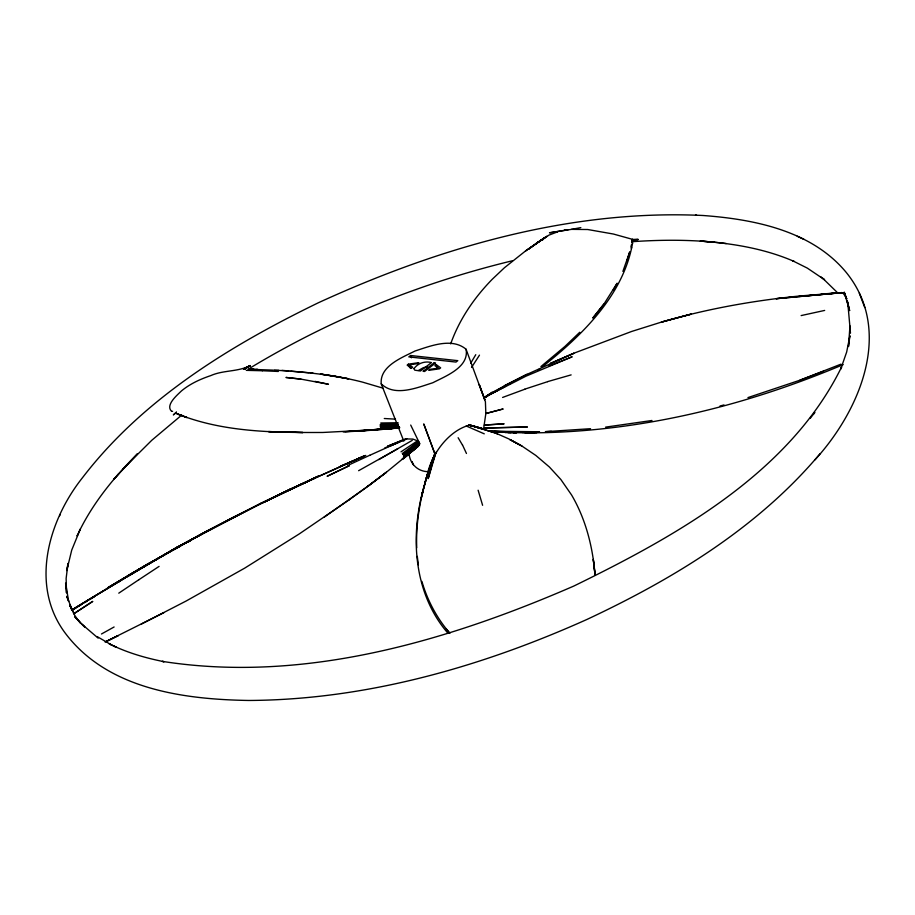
<?xml version="1.0" encoding="UTF-8"?>
<svg xmlns="http://www.w3.org/2000/svg" width="915" height="915" viewBox="0 0 915 915"><rect width="100%" height="100%" fill="white"/><g stroke="black" fill="none" stroke-linecap="round" stroke-linejoin="round"><path stroke-width="1.37" d="M849.966 325.843L848.491 346.51L849.921 335.725L846.661 352.046L840.771 368.985L841.663 366.858C789.565 473.238 675.933 536.144 573.762 586.08C445.628 641.747 302.945 683.436 162.298 661.373L164.128 661.717C145.176 657.931 126.396 652.509 109.114 643.725L116.319 647.248L114.261 646.242M632.677 239.833L638.212 239.49L633.123 239.581L633.02 240.485L632.78 239.421L613.416 234.034L587.693 229.516L571.452 229.368L549.503 232.787L568.181 229.711M403.641 440.561L405.905 438.925L412.871 439.074L417.926 440.996L419.585 444.061L403.424 458.587L419.024 445.296L416.211 447.858M633.123 239.581C625.368 293.383 582.889 334.89 541.749 367.292M632.299 240.107L632.402 239.318L631.842 242.429L632.379 239.444M428.3 471.968C420.488 496.399 415.742 522.065 416.725 547.776M483.578 429.078L485.842 413.546L485.407 401.685L466.055 349.221C451.758 337.315 430.588 345.996 414.987 351.017C401.891 357.708 379.611 366.08 381.223 383.854L403.801 441.122M632.345 243.893L632.562 242.704M434.877 453.497L427.122 475.663C430.919 454.755 448.556 430.462 469.715 425.075L495.358 433.001M422.375 493.311L423.268 489.605M421.323 497.966L424.972 483.109M422.135 494.294L423.016 490.531M630.881 247.107L631.442 244.751M423.92 487.615L424.846 483.955M434.819 453.646L423.828 424.148L434.819 453.646L433.424 457.614M631.327 248.594L631.625 247.427M422.307 493.334L422.776 491.492M425.372 482.079L428.678 470.653M424.217 485.865C409.84 535.149 413.203 592.909 447.812 633.077M426.39 478.316L424.732 483.978M425.212 481.667L427.499 474.199L426.87 476.075M430.027 467.039L428.209 472.666L432.132 460.783M243.973 369.225L250.104 365.577L244.271 369.248M427.465 474.313L428.689 470.447M429.341 468.594L430.622 464.831M428.803 470.756L429.387 468.926M626.752 261.518L629.737 251.865L622.898 271.4M430.702 465.163L432.738 459.502M632.379 239.867L633.283 239.753M432.109 461.366L430.793 465.072M431.285 463.036L432.669 459.319M435.082 454.034L432.498 461.114L434.888 453.909M433.573 457.569L434.259 455.693M432.006 461.103L433.378 457.283M450.695 343.868C459.273 319.461 474.279 297.65 492.293 279.224L504.417 267.752L525.645 250.87M118.859 473.535L113.643 479.483L137.376 453.897C114.638 476.589 93.879 501.809 79.548 530.723L80.245 529.247L71.725 550.098L66.772 570.571L67.996 563.434L66.132 578.44L66.509 592.943L65.617 583.107L68.671 601.407L66.749 596.271L72.823 611.346M841.171 293.212L842.921 292.972L845.837 296.929M814.933 459.868C859.574 410.949 894.035 331.116 846.089 272.247C811.559 230.66 754.303 219.28 703.006 215.494C569.931 209.158 438.285 247.816 318.329 302.774C230.283 345.561 143.037 398.78 82.647 477.504C48.198 520.761 29.108 586.595 66.28 634.484C108.702 689.441 183.892 699.392 248.731 700.467C365.84 699.849 480.901 667.058 587.121 619.364C673.566 578.84 757.986 527.6 820.023 453.76M59.624 515.763L60.333 514.207M80.245 529.247L77.077 535.984L77.786 534.474M613.199 290.101L617.145 283.204L603.969 304.043L592.771 318.065L603.946 303.997M470.653 363.266L475.777 354.688M471.545 367.441L479.483 355.146M542.412 240.222L542.938 239.49M813.675 413.912L814.83 412.436L810.232 418.315M122.621 469.235L151.81 440.252L181.753 415.055M579.755 332.259L564.898 346.465L540.914 366.583M543.201 239.124L548.897 235.144L557.704 231.804M403.103 458.93L418.555 445.902L386.038 472.529L367.601 486.46M414.404 449.208L417.869 446.486L403.584 458.289M418.887 441.956L402.829 454.458L418.887 441.956L410.709 425.052M403.012 458.415L417.16 446.932L415.765 447.549M401.925 459.296L413.488 449.974M418.452 441.465L402.28 453.554M486.608 396.481L492.144 392.135M436.226 364.605L434.877 365.634L438.479 368.162L430.119 369.294L428.769 370.335L439.406 368.825L440.653 367.864L436.226 364.605L437.564 368.162M408.399 364.17L407.152 365.119L411.395 368.31L412.745 367.281L409.302 364.822L417.48 363.667L418.83 362.637L408.399 364.17L409.748 367.681M386.313 472.3L367.876 486.277L386.119 472.46M410.606 355.512L408.799 356.884L455.979 362.077L457.797 360.659L410.606 355.512L411.487 357.799M537.917 370.22L539.861 368.779M348.558 500.242L368.036 486.162L324.322 517.078M348.89 500.025L299.239 533.937L244.66 568.158L186.077 601.052L141.287 624.11M401.022 451.838L417.56 440.767M118.767 593.172L138.966 579.653M545.832 236.939L525.519 250.962L544.482 237.934L535.744 243.71M418.487 370.461L423.336 367.681L427.202 366.755M138.931 579.675L159.096 566.396M76.643 607.503L72.582 610.042M71.519 610.156L147.91 563.88M84.775 602.55L87.222 601.029M87.142 600.606L72.457 609.653L116.72 582.958M244.008 369.305L250.104 365.577C238.152 372.016 223.352 369.969 210.77 375.608C200.259 379.142 189.943 383.854 181.376 391.002C176.881 395.383 165.329 405.082 171.482 411.212M248.034 369.26C329.732 319.564 419.459 283.261 512.354 260.775M94.622 596.58L89.693 599.554M77.466 606.988L82.373 604.003M262.056 502.895L176.046 547.833L108.107 587.579L127.997 575.604M98.065 594.018L125.458 577.88M87.119 600.595L96.967 594.681M107.387 588.025L147.121 564.681M176.046 547.833L128.855 575.238L203.462 532.885L259.082 504.44M128.111 575.489L148.836 563.388M120.037 581.025L117.818 582.317L120.014 581.036M243.699 369.019L250.104 365.577L243.413 369.054L245.129 369.042L243.653 369.031M378.787 459.604L412.265 440.378M243.905 369.122L250.104 365.577M126.625 577.193L129.953 575.295M397.75 448.739L358.623 470.699M148.093 563.8L201.208 534.44L175.04 548.577M101.474 633.992L114.112 626.981M486.677 396.264L484.344 397.556L486.894 396.206M203.519 532.816L176.115 547.811L232.41 517.661M496.651 390.625L484.378 397.316L505.252 385.947L499.11 389.287M487.512 395.086L504.794 385.718M174.216 549.515L180.438 546.175M187.895 542.16L190.389 540.834M502.987 387.525L505.469 386.199L500.757 388.669M503.65 387.148L486.094 396.561L526.011 376.168L572.172 356.77L548.851 366.023M204.605 532.221L260.935 503.33M493.688 392.386L498.401 389.904M484.298 397.796L487.661 396.035M504.748 385.73L527.36 374.212L573.694 353.362L550.361 363.427M504.279 385.936L526.834 374.567M231.998 517.856L288.339 490.074M163.888 612.65L105.111 642.044M106.049 641.575L118.298 635.548L106.083 641.541M261.713 502.998L289.769 489.376M260.317 503.627L317.562 476.406M259.048 504.508L314.817 478.168L286.933 491.046M288.865 489.8L364.41 455.853M289.7 489.411L363.289 456.402L340.494 466.193M348.032 465.312L369.774 455.27M369.763 455.304L390.831 445.799M343.274 465.266L365.794 455.407M406.672 438.8L390.682 445.799L406.557 438.88M550.556 363.381L573.751 353.293M339.213 466.959L362.191 457.134M843.195 364.605C744.536 406.294 638.315 432.315 530.917 432.864M840.976 364.159L799.836 380.24L747.955 397.59M387.674 446.188L404.647 439.269M387.583 446.234L404.236 439.497M573.922 353.201L631.625 331.47L661.168 322.183L691.283 314.097L661.339 322.149C706.449 308.996 752.862 300.669 799.596 296.002M384.838 447.893L388.703 446.371M391.323 445.342L397.819 442.791M823.397 371.296L799.836 380.24M502.598 397.453L524.798 389.241M524.775 389.161L547.605 381.681M547.628 381.624L571.132 374.887M720.014 405.986L724.028 404.945M801.128 315.584L824.667 310.425M571.452 229.368L580.831 227.606M652.006 420.488L605.593 427.133M564.429 230.26L567.403 229.814M399.18 426.836L381.326 428.529L399.02 426.779M799.481 296.014L841.617 292.64L776.092 298.713L842.017 292.617M398.677 426.562L380.869 428.163L398.78 426.47M382.584 429.078L361.86 430.771L399.363 427.305M398.78 427.694L383.945 429.249L397.979 427.9M382.493 429.089L399.569 427.328M344.944 431.743L399.134 427.831M799.264 296.414L842.349 292.697M385.249 429.249L398.116 427.968M386.942 428.998L399.706 427.785M398.54 426.001L380.457 427.694M590.541 428.7L545.397 431.651L551.39 431.354M364.044 430.816L384.083 429.261L322.789 432.475C273.734 432.635 222.803 432.372 176.664 413.614L186.935 417.572L177.544 414.003M823.02 293.921L841.88 292.628M398.185 424.857L379.965 426.035L397.053 425.063M634.038 241.571C664.748 239.547 695.697 239.65 726.258 243.55M343.205 431.903L363.163 430.874M171.997 411.315L172.603 411.293M638.212 239.49L633.02 239.547M534.554 432.338L516.54 432.406L533.251 432.338M528.024 432.806L530.929 432.761M533.845 432.749L536.762 432.715M499.659 432.235L502.426 432.349L494.111 432.029L533.834 432.898M380.777 422.982L398.105 422.741M513.658 432.795L516.54 432.784L505.172 432.566M488.496 431.171L539.507 431.766L510.673 431.937M522.122 432.463L524.947 432.486M525.141 432.921L528.012 432.944M249.292 369.1L251.774 369.145M508.031 432.658L510.833 432.704M516.323 432.006L488.793 431.159M253.844 369.191L249.498 369.1L257.618 369.283M256.36 369.534L272.784 370.118M246.307 370.358L262.388 370.747M493.951 431.423L499.464 431.64M695.526 215.094L696.532 215.139M262.262 370.735L278.343 371.467M507.894 432.269L496.742 431.8L499.521 431.994M273.951 369.912L278.435 370.129M278.881 370.415L288.82 371.067M510.707 432.36L513.59 432.498M494.009 431.766L491.275 431.548L496.754 431.994M491.355 431.914L496.868 432.189M384.289 418.51L395.509 419.15M505.091 432.189L502.255 432.017L505.16 432.406M282.003 370.346L313.022 373.103M290.833 371.193L308.87 372.817M713.952 242.166L700.238 241.091C732.229 243.264 764.471 248.583 794.06 261.393L792.562 260.729L807.293 268.095L824.564 279.738L820.458 276.593M71.77 610.122L69.803 604.975L72.697 611.083M310.128 372.954L321.314 374.292A512.857 167.342 -16.5 0 1 362.626 382.15L382.95 388.143M300.921 379.084L285.949 377.449L300.932 379.13L328.439 384.231L314.989 381.372M428.952 471.66C418.635 471.991 410.469 464.728 409.131 454.446M468.572 424.789L480.97 428.163M470.447 425.864L469.715 425.075L495.129 432.932M476.315 426.79L469.955 425.269L483.349 428.838L469.715 425.075M466.227 425.99L484.264 433.836M496.376 433.39L508.74 438.88L521.973 446.085L535.824 455.441L549.389 466.993L560.826 479.471L571.589 494.992C585.772 519.194 592.783 546.907 595.013 574.712L593.286 559.397L595.116 575.398M803.873 239.341L797.262 236.242M111.207 644.743L97.15 636.588M520.406 445.25L509.918 439.566L521.973 446.085M822.86 278.423L837.099 292.297M98.134 638.121L81.092 623.538M483.806 397.705L484.836 399.661M82.43 624.854L84.809 627.107L74.607 616.527C88.492 631.888 73.955 616.527 72.857 611.426M381.223 383.854C394.868 397.099 417.206 387.663 432.818 382.745C445.719 376.076 469.429 367.155 466.055 349.221M446.417 629.108L449.871 633.283C436.935 618.254 427.397 600.446 421.895 581.391M458.129 437.725L462.475 445.056M72.422 610.614L69.803 604.975L72.502 610.808M462.521 444.987L466.456 453.485M846.146 297.547L846.718 299.091L844.236 292.297L849.566 310.528L847.336 301.229L847.782 303.254M409.302 364.822L410.663 368.333M864.767 307.52L859.311 293.166M844.236 292.297L846.592 298.679M484.778 399.512L479.185 384.449L484.504 398.837M412.173 461.595L413.271 464.751M478.122 490.234L482.605 505.297M847.084 300.589L849.566 310.528M496.559 431.891L497.097 434.053M847.873 303.734L850.481 333.163M417.297 556.377L418.338 564.795M413.992 368.676L414.781 370.175L420.477 370.998L431.457 362.58C425.109 360.796 417.709 363.209 413.992 368.676M431.972 464.637L428.197 478.648L436.032 452.193L431.972 464.637M426.87 476.28L426.333 478.179L426.905 476.166M176.401 412.219L173.335 414.918L176.481 412.185M419.585 443.809L403.732 457.157L419.585 443.809M419.573 443.398L403.675 456.676L419.573 443.398M419.436 444.599L403.709 457.946L419.436 444.599M419.447 442.929L403.538 456.025L419.447 442.929M434.087 362.866L423.107 371.307L424.571 371.479L435.551 363.038L434.087 362.866M512.309 381.955L510.135 383.557L512.309 381.955M537.974 242.258L528.23 249.36L546.907 236.264L537.974 242.258M92.644 601.464L73.921 613.668L92.644 601.464M150.026 563.034L130.01 575.112L177.247 547.319L150.026 563.034M486.002 413.466L502.93 409.028L486.002 413.466M527.063 374.395L504.577 385.764L527.063 374.395M291.302 488.896L263.245 502.552L319.049 475.903L291.302 488.896M349.427 465.621L327.124 476.269L349.381 465.655M486.345 424.915L484.275 425.109L504.119 423.805L486.345 424.915M394.102 424.045L380.194 424.56L398.128 424.08L394.102 424.045M527.2 426.996L484.916 428.014L527.2 426.996M302.831 432.532L268.587 431.583L302.831 432.532M334.867 376.191L320.433 374.029L348.638 378.81L334.867 376.191M473.661 426.333L470.138 425.406L483.921 429.284L473.661 426.333"/></g></svg>
